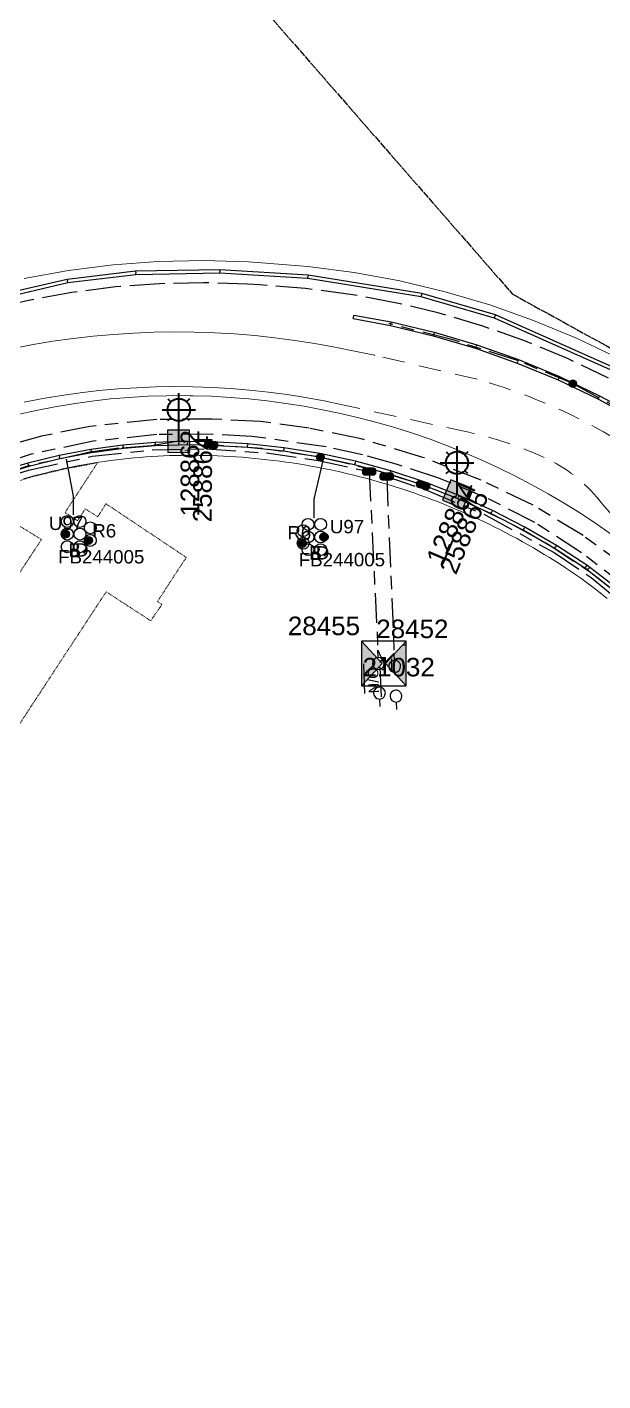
# Model space of a CAD drawing. Header units: metres. Extents: x 314728 to 315901, y 6265229 to 6266735.
# Drawn here: x 315337.7 to 315415.1, y 6266039.6 to 6266221.9 of the extents above; entities that cross this region are included whole.
import ezdxf
from ezdxf.enums import TextEntityAlignment as Align

# ---------------------------------------------------------------- set-up
doc = ezdxf.new("R2010")
doc.units = ezdxf.units.M
for name, pattern in [('Cable Exist OH', [1, 1, 0]), ('Cable Exist UG', [8.2, 4, -1.2, 1.8, -1.2]), ('Dash', [5, 3, -2]), ('HIDDEN', [0.375, 0.25, -0.125]), ('HIDDEN2', [0.1875, 0.125, -0.0625])]:
    doc.linetypes.add(name, pattern=pattern)
doc.layers.get('0').update_dxf_attribs({"color": 6})
for name, color, linetype, lineweight in [('Cadastre Developer_SP_EXT', 250, 'Continuous', 5), ('Cadastre Land Parcels_SP_EXT', 250, 'Continuous', 5), ('Cadastre Other Property_SP_EXT', 250, 'HIDDEN', 5), ('Cadastre Roads_SP_EXT', 250, 'Continuous', 5)]:
    doc.layers.add(name, color=color, linetype=linetype, lineweight=lineweight)
for name, color, linetype in [('Duct_SP_EXT', 7, 'Continuous'), ('Equip_HV_EXT', 7, 'Continuous'), ('Equip_SL_EXT', 7, 'Continuous'), ('Equip_SP_SL_EXT', 7, 'Continuous'), ('Mains_HV_EXT', 7, 'Continuous'), ('Mains_SL_EXT', 7, 'Continuous'), ('Sub_SP_EXT', 7, 'Continuous'), ('SupportsUG_SP_LV_SL_EXT', 7, 'Continuous')]:
    doc.layers.add(name, color=color, linetype=linetype)
doc.styles.add('COLUMN_LABEL', font='arial.ttf')
doc.styles.add('iecARIAL', font='arial.ttf', dxfattribs={"height": 2})
doc.styles.add('POLE_LABEL', font='arial.ttf')
doc.styles.get("Standard").update_dxf_attribs({"font": 'arial.ttf'})
doc.styles.add('SWITCH_LABEL', font='arial.ttf', dxfattribs={"height": 2.5})

# ---------------------------------------------------------------- blocks, each defined once
blk = doc.blocks.new('*U146')
h = blk.add_hatch(color=256)
h.dxf.hatch_style = 1
h.paths.add_polyline_path([(3, 3), (0.24, 0), (3, -3)])
h.paths.add_polyline_path([(-3, -3), (-0.24, 0), (-3, 3)])
h.paths.add_polyline_path([(4.9, -3.68), (6.91, -3.68), (6.91, -3.37), (4.9, -3.37)], flags=9)
h.paths.add_polyline_path([(4.9, -3.48), (6.43, -3.48), (6.43, -3.17), (4.9, -3.17)], flags=9)
h.paths.add_polyline_path([(4.9, -3.28), (6.15, -3.28), (6.15, -2.97), (4.9, -2.97)], flags=9)
h.paths.add_polyline_path([(4.9, -3.08), (5.98, -3.08), (5.98, -2.77), (4.9, -2.77)], flags=9)
h.paths.add_polyline_path([(4.88, -2.95), (7.68, -2.95), (7.68, -2.56), (4.88, -2.56)], flags=9)
h.paths.add_polyline_path([(4.9, -2.68), (6.13, -2.68), (6.13, -2.38), (4.9, -2.38)], flags=9)
h.paths.add_polyline_path([(4.9, -2.48), (5.9, -2.48), (5.9, -2.17), (4.9, -2.17)], flags=9)
h.paths.add_polyline_path([(4.88, -2.35), (8.26, -2.35), (8.26, -1.96), (4.88, -1.96)], flags=9)
h.paths.add_polyline_path([(4.89, -2.15), (7.26, -2.15), (7.26, -1.76), (4.89, -1.76)], flags=9)
h.paths.add_polyline_path([(4.88, -1.95), (7.08, -1.95), (7.08, -1.56), (4.88, -1.56)], flags=9)
h.paths.add_polyline_path([(4.88, -1.75), (6.61, -1.75), (6.61, -1.36), (4.88, -1.36)], flags=9)
h.paths.add_polyline_path([(4.9, -1.48), (6.91, -1.48), (6.91, -1.17), (4.9, -1.17)], flags=9)
h.paths.add_polyline_path([(4.88, -1.35), (8.13, -1.35), (8.13, -0.96), (4.88, -0.96)], flags=9)
h.paths.add_polyline_path([(4.88, -1.15), (6.72, -1.15), (6.72, -0.76), (4.88, -0.76)], flags=9)
h.paths.add_polyline_path([(4.88, -0.95), (8.63, -0.95), (8.63, -0.56), (4.88, -0.56)], flags=9)
h.paths.add_polyline_path([(4.88, -0.75), (7.08, -0.75), (7.08, -0.36), (4.88, -0.36)], flags=9)
h.paths.add_polyline_path([(3.82, -0.11), (26.79, -0.11), (26.79, 4.74), (3.82, 4.74)], flags=9)
h = blk.add_hatch()
h.set_pattern_fill('ANGLE', color=256)
h.set_pattern_definition([(0, (0, 0), (0, 6.985), [5.08, -1.905]), (90, (0, 0), (-6.985, 4e-16), [5.08, -1.905])])
h.paths.add_polyline_path([(3, -3), (3, 3), (0.24, 0)])
h.paths.add_polyline_path([(4.9, -3.68), (6.91, -3.68), (6.91, -3.37), (4.9, -3.37)], flags=9)
h.paths.add_polyline_path([(4.9, -3.48), (6.43, -3.48), (6.43, -3.17), (4.9, -3.17)], flags=9)
h.paths.add_polyline_path([(4.9, -3.28), (6.15, -3.28), (6.15, -2.97), (4.9, -2.97)], flags=9)
h.paths.add_polyline_path([(4.9, -3.08), (5.98, -3.08), (5.98, -2.77), (4.9, -2.77)], flags=9)
h.paths.add_polyline_path([(4.88, -2.95), (7.68, -2.95), (7.68, -2.56), (4.88, -2.56)], flags=9)
h.paths.add_polyline_path([(4.9, -2.68), (6.13, -2.68), (6.13, -2.38), (4.9, -2.38)], flags=9)
h.paths.add_polyline_path([(4.9, -2.48), (5.9, -2.48), (5.9, -2.17), (4.9, -2.17)], flags=9)
h.paths.add_polyline_path([(4.88, -2.35), (8.26, -2.35), (8.26, -1.96), (4.88, -1.96)], flags=9)
h.paths.add_polyline_path([(4.89, -2.15), (7.26, -2.15), (7.26, -1.76), (4.89, -1.76)], flags=9)
h.paths.add_polyline_path([(4.88, -1.95), (7.08, -1.95), (7.08, -1.56), (4.88, -1.56)], flags=9)
h.paths.add_polyline_path([(4.88, -1.75), (6.61, -1.75), (6.61, -1.36), (4.88, -1.36)], flags=9)
h.paths.add_polyline_path([(4.9, -1.48), (6.91, -1.48), (6.91, -1.17), (4.9, -1.17)], flags=9)
h.paths.add_polyline_path([(4.88, -1.35), (8.13, -1.35), (8.13, -0.96), (4.88, -0.96)], flags=9)
h.paths.add_polyline_path([(4.88, -1.15), (6.72, -1.15), (6.72, -0.76), (4.88, -0.76)], flags=9)
h.paths.add_polyline_path([(4.88, -0.95), (8.63, -0.95), (8.63, -0.56), (4.88, -0.56)], flags=9)
h.paths.add_polyline_path([(4.88, -0.75), (7.08, -0.75), (7.08, -0.36), (4.88, -0.36)], flags=9)
h.paths.add_polyline_path([(3.82, -0.11), (26.79, -0.11), (26.79, 4.74), (3.82, 4.74)], flags=9)
h = blk.add_hatch(color=256)
h.dxf.hatch_style = 1
h.paths.add_polyline_path([(0.24, 0), (3, -3), (3, 3)])
h.paths.add_polyline_path([(3.82, -0.11), (26.79, -0.11), (26.79, 4.74), (3.82, 4.74)], flags=9)
at = {"color": 7}
for p, q in [((-0.27, 0.81), (0.27, 0.81)), ((0, 0.81), (0, -0.81)), ((-0.27, -0.81), (0.27, -0.81))]:
    blk.add_line(p, q, dxfattribs=at)
blk.add_line((1.92, -2.26), (1.92, -2.26, 0))
for points in [[(-3, -3), (-0.24, 0), (-3, 3)], [(-3, -3), (3, -3), (3, 3), (-3, 3)], [(3, 3), (0.24, 0), (3, -3)]]:
    blk.add_lwpolyline(points, close=True)
for tag, height, flags, p in [('ASSET_NUM', 2.5, 8, (4.63, 2.64)), ('STREET_CODE', 0.2, 9, (4.95, -0.53)), ('CONSTRUCTED_VOLTAGE', 0.2, 9, (4.95, -0.73)), ('OPERATING_VOLTAGE', 0.2, 9, (4.95, -1.13)), ('ORIENTATION', 0.2, 9, (4.95, -1.33)), ('OWNED_BY', 0.2, 9, (4.95, -1.53)), ('OPERATED_BY', 0.2, 9, (4.95, -1.73)), ('NO_PHASES', 0.2, 9, (4.95, -0.93)), ('SECONDARY_VOLTAGE', 0.2, 9, (4.95, -2.13)), ('STATE', 0.2, 9, (4.95, -2.33)), ('SUBSTATION_TYPE', 0.2, 9, (4.95, -2.73)), ('STREETNAME', 0.2, 9, (4.95, -3.53)), ('SUBURB', 0.2, 9, (4.95, -3.73)), ('MAINTAINED_BY', 0.2, 9, (4.95, -1.93)), ('PARENT', 0.2, 9, (4.95, -2.53)), ('USAGE', 0.2, 9, (4.95, -2.93)), ('LEGEND', 0.2, 9, (4.95, -3.13)), ('LOCATION', 0.2, 9, (4.95, -3.33)), ('Z', 0.2, 1, (4.95, -4.13)), ('NOTES', 0.2, 9, (4.95, -3.93))]:
    blk.add_attdef(tag, text='', height=height, dxfattribs=dict(flags=flags)).set_placement(p, align=Align.MIDDLE_LEFT)
blk = doc.blocks.new('COLUMN_EXT')
blk.add_hatch(color=256).paths.add_polyline_path([(-1.49, 1.48), (-1.49, -1.49), (1.48, -1.49), (1.48, 1.48)])
blk.add_lwpolyline([(-1.49, -1.49), (1.48, -1.49), (1.48, 1.48), (-1.49, 1.48)], close=True)
for tag, height, style, flags, p in [('ASSET_NUM', 2.5, 'COLUMN_LABEL', 8, (2, 2)), ('STRUCTURE_PLANT_NUMBER', 0.2, 'POLE_LABEL', 9, (1.81, 0.03)), ('STREET_CODE', 0.2, 'COLUMN_LABEL', 9, (1.81, -0.2))]:
    blk.add_attdef(tag, text='', height=height, dxfattribs=dict(style=style, flags=flags)).set_placement(p, align=Align.MIDDLE_LEFT)
at = {"flags": 9}
for tag, p in [('COLUMN_TYPE', (1.81, -0.4)), ('OWNED_BY', (1.81, -0.6)), ('STATE', (1.81, -0.8)), ('USAGE', (1.81, -1)), ('STREETNAME', (1.81, -1.6)), ('SUBURB', (1.81, -1.8)), ('LEGEND', (1.81, -1.2)), ('LOCATION', (1.81, -1.4)), ('NOTES', (1.81, -2))]:
    blk.add_attdef(tag, text='', height=0.2, dxfattribs=at).set_placement(p, align=Align.MIDDLE_LEFT)
at = {"flags": 1}
blk.add_attdef('Z', (1.81, -2.35), '', height=0.2, dxfattribs=at)
blk = doc.blocks.new('DUCT_EXT')
blk.add_circle((0, 0.8), 0.8)
at = {"flags": 1}
blk.add_attdef('Z', (0, 0), '', height=0.2, dxfattribs=at)
at = {"flags": 9}
for tag, p in [('DUCT_CODE', (0, 0)), ('XSECT_TYPE', (0, -0.2)), ('STATE', (0, -0.6)), ('FB_REFERENCE', (0, -0.4)), ('NOTES', (0, -0.8))]:
    blk.add_attdef(tag, text='', height=0.2, dxfattribs=at).set_placement(p, align=Align.MIDDLE_LEFT)
blk = doc.blocks.new('SL_LANTERN_EXT')
at = {"lineweight": 40}
for p, q in [((-1.46, 5.68), (-1.06, 5.28)), ((0, 1.97), (0, 6.47)), ((1.46, 5.68), (1.06, 5.28)), ((-2.25, 4.22), (2.25, 4.22)), ((-1.46, 2.76), (-1.06, 3.16)), ((0, 0), (0, 2.72)), ((1.46, 2.76), (1.06, 3.16))]:
    blk.add_line(p, q, dxfattribs=at)
blk.add_circle((0, 4.22), 1.5, dxfattribs=at)
at = {"style": 'iecARIAL', "flags": 8}
blk.add_attdef('ASSET_NUM', (1.5, 1.5), '', height=2.5, dxfattribs=at)
for tag, p, height, flags in [('OPERATING_VOLTAGE', (0.98, -1.65), 0.2, 9), ('ORIENTATION', (0.98, -1.85), 0.2, 9), ('CONSTRUCTED_VOLTAGE', (0.98, -0.65), 0.2, 9), ('CONTROL_TYPE', (0.98, -0.85), 0.2, 9), ('LANTERN_PURPOSE', (0.98, -1.05), 0.2, 9), ('LANTERN_TYPE', (0.98, -1.25), 0.2, 9), ('NO_PHASES', (0.98, -1.45), 0.2, 9), ('LNUMBER', (2.18, -3.25), 2.5, 8), ('OWNED_BY', (0.98, -2.05), 0.2, 9), ('STATE', (0.98, -2.25), 0.2, 9), ('USAGE', (0.98, -2.45), 0.2, 9), ('CEXIST', (0.98, -2.65), 0.2, 9), ('CNEW', (0.98, -2.85), 0.2, 9), ('CNUMBER', (0.98, -3.05), 0.2, 9), ('CREMOVE', (0.98, -3.25), 0.2, 9), ('CREPLACE', (0.98, -3.45), 0.2, 9), ('LKINGHEIGHT', (0.98, -3.65), 0.2, 9), ('LBRACKET', (0.98, -3.85), 0.2, 9), ('LBRACKETVOCAB', (0.98, -4.05), 0.2, 9), ('LCATEGORY', (0.98, -4.25), 0.2, 9), ('LCHARGE1', (0.98, -4.45), 0.2, 9), ('LCHARGE1PERCENT', (0.98, -4.65), 0.2, 9), ('LCHARGE2', (0.98, -4.85), 0.2, 9), ('LCHARGE2PERCENT', (0.98, -5.05), 0.2, 9), ('LCHARGE3', (0.98, -5.25), 0.2, 9), ('LCHARGE3PERCENT', (0.98, -5.45), 0.2, 9), ('LEXIST', (0.98, -5.65), 0.2, 9), ('LLAMP', (0.98, -5.85), 0.2, 9), ('LLAMPVOCAB', (0.98, -6.05), 0.2, 9), ('LMAST', (0.98, -6.25), 0.2, 9), ('LMASTVOCAB', (0.98, -6.45), 0.2, 9), ('LNEW', (0.98, -6.65), 0.2, 9), ('LANTNUMBER', (0.98, -6.85), 0.2, 9), ('LOUTREACH', (0.98, -7.25), 0.2, 9), ('LOUTREACHVOCAB', (0.98, -7.45), 0.2, 9), ('STREETNAME', (0.98, -9.25), 0.2, 9), ('LRATECODE', (0.98, -7.65), 0.2, 9), ('LREMOVE', (0.98, -7.85), 0.2, 9), ('LREPLACE', (0.98, -8.05), 0.2, 9), ('LTYPE', (0.98, -8.25), 0.2, 9), ('LTYPEVOCAB', (0.98, -8.45), 0.2, 9), ('LEGEND', (0.98, -8.65), 0.2, 9), ('LOCATION', (0.98, -8.85), 0.2, 9), ('NOTES', (0.98, -9.05), 0.2, 9), ('SUBURB', (0.98, -9.45), 0.2, 1)]:
    blk.add_attdef(tag, p, '', height=height, dxfattribs=dict(flags=flags))
blk = doc.blocks.new('HV_STJ_EXT')
h = blk.add_hatch(color=256)
edge = h.paths.add_edge_path()
edge.add_ellipse((-0.59, 0.13), major_axis=(0.226, 0.226), ratio=1, start_angle=45, end_angle=135)
edge.add_line((-0.91, 0.13), (-0.91, -0.13))
edge.add_ellipse((-0.59, -0.13), major_axis=(0.226, 0.226), ratio=1, start_angle=135, end_angle=225)
edge.add_line((-0.59, -0.45), (0.59, -0.45))
edge.add_ellipse((0.59, -0.13), major_axis=(-0.226, 0.226), ratio=1, start_angle=135, end_angle=225)
edge.add_line((0.91, -0.13), (0.91, 0.13))
edge.add_ellipse((0.59, 0.13), major_axis=(-0.226, 0.226), ratio=1, start_angle=225, end_angle=315)
edge.add_line((0.59, 0.45), (-0.59, 0.45))
blk.add_lwpolyline([(-0.91, 0.13), (-0.91, -0.13, 0.414214), (-0.59, -0.45), (0.59, -0.45, 0.414214), (0.91, -0.13), (0.91, 0.13, 0.414214), (0.59, 0.45), (-0.59, 0.45, 0.414214)], format="xyb", close=True)
for tag, flags, p in [('ORIENTATION', 9, (1.5, 0)), ('Z', 1, (1.5, -0.8)), ('USAGE', 9, (1.5, -0.2)), ('LEGEND', 9, (1.5, -0.4)), ('NOTES', 9, (1.5, -0.6))]:
    blk.add_attdef(tag, text='', height=0.2, dxfattribs=dict(flags=flags)).set_placement(p, align=Align.MIDDLE_LEFT)
blk = doc.blocks.new('SL_STJ_EXT')
h = blk.add_hatch(color=256)
edge = h.paths.add_edge_path()
edge.add_ellipse((-0.59, 0.13), major_axis=(0.226, 0.226), ratio=1, start_angle=45, end_angle=135)
edge.add_line((-0.91, 0.13), (-0.91, -0.13))
edge.add_ellipse((-0.59, -0.13), major_axis=(0.226, 0.226), ratio=1, start_angle=135, end_angle=225)
edge.add_line((-0.59, -0.45), (0.59, -0.45))
edge.add_ellipse((0.59, -0.13), major_axis=(-0.226, 0.226), ratio=1, start_angle=135, end_angle=225)
edge.add_line((0.91, -0.13), (0.91, 0.13))
edge.add_ellipse((0.59, 0.13), major_axis=(-0.226, 0.226), ratio=1, start_angle=225, end_angle=315)
edge.add_line((0.59, 0.45), (-0.59, 0.45))
blk.add_lwpolyline([(-0.91, 0.13), (-0.91, -0.13, 0.414214), (-0.59, -0.45), (0.59, -0.45, 0.414214), (0.91, -0.13), (0.91, 0.13, 0.414214), (0.59, 0.45), (-0.59, 0.45, 0.414214)], format="xyb", close=True)
at = {"flags": 1}
blk.add_attdef('Z', (0, 0), '', height=0.2, dxfattribs=at)
at = {"flags": 9}
for tag, p in [('ORIENTATION', (0, 0)), ('USAGE', (0, -0.2)), ('LEGEND', (0, -0.4)), ('NOTES', (0, -0.6))]:
    blk.add_attdef(tag, text='', height=0.2, dxfattribs=at).set_placement(p, align=Align.MIDDLE_LEFT)
blk = doc.blocks.new('SWG_HOLEC_SU_EXT')
blk.add_line((1.8, -2), (5.8, -2))
for points in [[(1, 0), (0, 0)], [(6.6, 0), (7.6, 0)]]:
    blk.add_lwpolyline(points)
for points in [[(1.8, -0.8, 1), (1.8, 0.8, 1)], [(5.8, -0.8, 1), (5.8, 0.8, 1)]]:
    blk.add_lwpolyline(points, format="xyb", close=True)
at = {"style": 'SWITCH_LABEL', "flags": 8}
blk.add_attdef('ASSET_NUM', text='', height=2.5, rotation=179.9544, dxfattribs=at).set_placement((-2.4, 0), align=Align.MIDDLE_LEFT)
at = {"flags": 1}
blk.add_attdef('Z', (0, 0), '', height=0.2, dxfattribs=at)
at = {"flags": 9}
for tag, p in [('ACTUAL_STATUS', (0, -0.4)), ('CONSTRUCTED_VOLTAGE', (0, -0.6)), ('OPERATING_VOLTAGE', (0, -1)), ('ORIENTATION', (0, -1.2)), ('OWNED_BY', (0, -1.4)), ('STATE', (0, -1.8)), ('NO_PHASES', (0, -0.8)), ('PARENT', (0, -1.6)), ('SWITCH_TYPE', (0, -2)), ('STREETNAME', (0, -2.6)), ('SUBURB', (0, -2.8)), ('USAGE', (0, -2.2)), ('LOCATION', (0, -2.4)), ('NOTES', (0, -3))]:
    blk.add_attdef(tag, text='', height=0.2, dxfattribs=at).set_placement(p, align=Align.MIDDLE_LEFT)
at = {"style": 'SWITCH_LABEL', "flags": 9}
blk.add_attdef('STREET_CODE', text='', height=0.2, dxfattribs=at).set_placement((0, -0.2), align=Align.MIDDLE_LEFT)
blk = doc.blocks.new('SWG_HOLEC_SU_NO_EXT')
blk.add_line((1.8, -2), (5.8, -2))
for points in [[(1, 0), (0, 0)], [(6.6, 0), (7.6, 0)]]:
    blk.add_lwpolyline(points)
for points in [[(1.8, -0.8, 1), (1.8, 0.8, 1)], [(5.8, -0.8, 1), (5.8, 0.8, 1)]]:
    blk.add_lwpolyline(points, format="xyb", close=True)
at = {"insert": (5.31, -3.64), "char_height": 1.4, "width": 3.8863, "attachment_point": 1, "rotation": 180}
blk.add_mtext('{\\fArial|b0|i0|c0|p34;N/O}', dxfattribs=at)
at = {"style": 'SWITCH_LABEL', "flags": 8}
blk.add_attdef('ASSET_NUM', text='', height=2.5, rotation=179.9544, dxfattribs=at).set_placement((-2.4, 0), align=Align.MIDDLE_LEFT)
at = {"flags": 1}
blk.add_attdef('Z', (0, 0), '', height=0.2, dxfattribs=at)
at = {"flags": 9}
for tag, p in [('ACTUAL_STATUS', (0, -0.4)), ('CONSTRUCTED_VOLTAGE', (0, -0.6)), ('OPERATING_VOLTAGE', (0, -1)), ('ORIENTATION', (0, -1.2)), ('OWNED_BY', (0, -1.4)), ('STATE', (0, -1.8)), ('NO_PHASES', (0, -0.8)), ('PARENT', (0, -1.6)), ('SWITCH_TYPE', (0, -2)), ('STREETNAME', (0, -2.6)), ('SUBURB', (0, -2.8)), ('USAGE', (0, -2.2)), ('LOCATION', (0, -2.4)), ('NOTES', (0, -3))]:
    blk.add_attdef(tag, text='', height=0.2, dxfattribs=at).set_placement(p, align=Align.MIDDLE_LEFT)
at = {"style": 'SWITCH_LABEL', "flags": 9}
blk.add_attdef('STREET_CODE', text='', height=0.2, dxfattribs=at).set_placement((0, -0.2), align=Align.MIDDLE_LEFT)
blk = doc.blocks.new('CABLE_LARGE_EXT')
h = blk.add_hatch(color=256)
edge = h.paths.add_edge_path()
edge.add_arc((0, 0.55), 0.55, 0, 360)
blk.add_circle((0, 0.55), 0.55)
at = {"flags": 1}
blk.add_attdef('Z', (0, 0), '', height=0.2, dxfattribs=at)
at = {"flags": 9}
for tag, p in [('COND_CODE', (0, 0)), ('STATE', (0, -0.4)), ('XSECT_SIZE', (0, -0.6)), ('FB_REFERENCE', (0, -0.2)), ('NOTES', (0, -0.8))]:
    blk.add_attdef(tag, text='', height=0.2, dxfattribs=at).set_placement(p, align=Align.MIDDLE_LEFT)
blk = doc.blocks.new('CONNECTOR_NODE_EXT')
h = blk.add_hatch(color=256)
edge = h.paths.add_edge_path()
edge.add_arc((0, 0), 0.5, 0, 360)
blk.add_circle((0, 0), 0.5)
at = {"flags": 1}
blk.add_attdef('Z', (0, 0), '', height=0.2, dxfattribs=at)
at = {"flags": 9}
for tag, p in [('CONNECTOR_TYPE', (0, 0)), ('CONSTRUCTED_VOLTAGE', (0, -0.2)), ('OPERATING_VOLTAGE', (0, -0.6)), ('ORIENTATION', (0, -0.8)), ('SUBTYPE', (0, -1)), ('NO_PHASES', (0, -0.4)), ('USAGE', (0, -1.2)), ('NOTES', (0, -1.4))]:
    blk.add_attdef(tag, text='', height=0.2, dxfattribs=at).set_placement(p, align=Align.MIDDLE_LEFT)

msp = doc.modelspace()

# ---------------------------------------------------------------- linework, layer by layer
at = {"layer": 'Cadastre Developer_SP_EXT', "linetype": 'Dash'}
for points in [[(315335.79, 6266178.6), (315338.46, 6266179.11), (315341.14, 6266179.56), (315343.84, 6266179.94), (315346.54, 6266180.25), (315349.26, 6266180.49), (315351.98, 6266180.67), (315354.69, 6266180.78), (315357.41, 6266180.82), (315360.14, 6266180.79), (315362.86, 6266180.7), (315365.57, 6266180.55), (315368.28, 6266180.33), (315370.98, 6266180.04), (315373.68, 6266179.68), (315376.36, 6266179.26), (315379.04, 6266178.77), (315381.71, 6266178.23), (315384.38, 6266177.68), (315384.43, 6266177.67)], [(315398.17, 6266174.46), (315384.38, 6266177.68)], [(315337.29, 6266171.38), (315339.79, 6266171.86), (315342.29, 6266172.28), (315344.8, 6266172.63), (315347.32, 6266172.93), (315349.85, 6266173.15), (315352.39, 6266173.32), (315354.92, 6266173.42), (315357.46, 6266173.46), (315360, 6266173.44), (315362.53, 6266173.35), (315365.06, 6266173.21), (315367.59, 6266173), (315370.11, 6266172.73), (315372.62, 6266172.4), (315375.12, 6266172), (315377.62, 6266171.54), (315380.1, 6266171.02)], [(315317.36, 6266162.75), (315317.5, 6266162.82), (315319.79, 6266163.89), (315322.1, 6266164.91), (315324.43, 6266165.87), (315326.78, 6266166.77), (315329.16, 6266167.6), (315331.57, 6266168.36), (315333.99, 6266169.06), (315336.43, 6266169.69), (315338.89, 6266170.25), (315341.37, 6266170.74), (315343.85, 6266171.16), (315346.35, 6266171.52), (315348.86, 6266171.81), (315351.37, 6266172.02), (315353.89, 6266172.17), (315356.42, 6266172.24), (315358.95, 6266172.25), (315359.61, 6266172.24)], [(315359.61, 6266172.24), (315359.99, 6266172.23), (315362.48, 6266172.16), (315364.97, 6266172.01), (315367.47, 6266171.81), (315369.96, 6266171.54), (315372.44, 6266171.21), (315374.92, 6266170.82), (315377.39, 6266170.36), (315379.83, 6266169.85), (315382.27, 6266169.27), (315384.69, 6266168.64), (315387.1, 6266167.94), (315389.49, 6266167.18), (315391.86, 6266166.37), (315394.2, 6266165.49), (315396.52, 6266164.56), (315398.81, 6266163.57), (315401.08, 6266162.52), (315403.33, 6266161.42), (315405.55, 6266160.26), (315407.73, 6266159.04), (315409.89, 6266157.78), (315412.01, 6266156.46), (315414.1, 6266155.08), (315416.14, 6266153.65)], [(315397.06, 6266167.31), (315380.1, 6266171.02)], [(315358.89, 6266164.89), (315359.49, 6266164.88)]]:
    msp.add_lwpolyline(points, dxfattribs=at)
for points in [[(315416.25, 6266166.75, 0.064304), (315398.17, 6266174.46)], [(315407.22, 6266163.91, 0.053706), (315397.06, 6266167.31)], [(315414.65, 6266158.13, 0.119365), (315407.22, 6266163.91)], [(315414.42, 6266158.44, 0.054117), (315421.96, 6266150.72)]]:
    msp.add_lwpolyline(points, format="xyb", dxfattribs=at)
at = {"layer": 'Cadastre Land Parcels_SP_EXT', "linetype": 'Continuous'}
for points in [[(315337.25, 6266188.01), (315343.22, 6266189.09), (315349.25, 6266189.86), (315355.31, 6266190.31), (315361.38, 6266190.44), (315367.45, 6266190.25), (315369.19, 6266190.14), (315375.43, 6266189.65), (315381.64, 6266188.84), (315387.79, 6266187.7), (315393.88, 6266186.24), (315399.88, 6266184.46), (315405.78, 6266182.37), (315411.57, 6266179.98), (315417.22, 6266177.29)], [(315415.69, 6266144.94), (315414.99, 6266145.5), (315414.29, 6266146.05), (315413.58, 6266146.6), (315412.87, 6266147.13), (315412.15, 6266147.67), (315411.46, 6266148.15), (315410.76, 6266148.62), (315410.06, 6266149.09), (315409.35, 6266149.55), (315408.64, 6266150), (315407.93, 6266150.45), (315407.21, 6266150.89), (315406.49, 6266151.33), (315405.76, 6266151.76), (315405.03, 6266152.18), (315404.29, 6266152.59), (315403.55, 6266153), (315402.81, 6266153.4), (315402.06, 6266153.8), (315401.32, 6266154.18), (315400.56, 6266154.56), (315399.81, 6266154.94), (315399.05, 6266155.3), (315398.28, 6266155.66), (315397.52, 6266156.02), (315396.75, 6266156.36), (315395.97, 6266156.7), (315395.2, 6266157.03), (315394.42, 6266157.35), (315393.63, 6266157.67), (315392.85, 6266157.98), (315392.06, 6266158.28), (315391.27, 6266158.58), (315390.48, 6266158.87), (315389.68, 6266159.15), (315388.88, 6266159.42), (315388.08, 6266159.69), (315387.28, 6266159.94), (315386.47, 6266160.19), (315385.67, 6266160.44), (315384.86, 6266160.67), (315384.04, 6266160.9), (315383.23, 6266161.12), (315382.41, 6266161.34), (315381.59, 6266161.54), (315380.77, 6266161.74), (315379.95, 6266161.93), (315379.13, 6266162.12), (315378.3, 6266162.29), (315377.48, 6266162.46), (315376.65, 6266162.62), (315375.82, 6266162.77), (315374.99, 6266162.92), (315374.15, 6266163.06), (315373.32, 6266163.19), (315372.49, 6266163.31), (315371.65, 6266163.42), (315370.81, 6266163.53), (315369.97, 6266163.63), (315369.14, 6266163.72), (315368.3, 6266163.81), (315367.46, 6266163.88), (315366.61, 6266163.95), (315365.77, 6266164.01), (315364.93, 6266164.06), (315364.09, 6266164.11), (315363.25, 6266164.15), (315362.4, 6266164.17), (315361.61, 6266164.2), (315360.81, 6266164.21), (315360.01, 6266164.22), (315359.21, 6266164.22), (315358.41, 6266164.21), (315357.62, 6266164.2), (315356.82, 6266164.17), (315356.02, 6266164.14), (315355.23, 6266164.1), (315354.43, 6266164.06), (315353.64, 6266164), (315352.84, 6266163.94), (315352.05, 6266163.87), (315351.25, 6266163.79), (315350.46, 6266163.7), (315349.67, 6266163.61), (315348.88, 6266163.51), (315348.09, 6266163.4), (315347.3, 6266163.28), (315346.51, 6266163.16), (315345.72, 6266163.02), (315344.94, 6266162.88), (315344.15, 6266162.74), (315343.37, 6266162.58), (315342.59, 6266162.42), (315341.81, 6266162.24), (315341.04, 6266162.07), (315340.26, 6266161.88), (315339.49, 6266161.68), (315338.72, 6266161.48), (315337.95, 6266161.27), (315337.18, 6266161.06)]]:
    msp.add_lwpolyline(points, dxfattribs=at)
at = {"layer": 'Cadastre Other Property_SP_EXT', "linetype": 'HIDDEN2'}
msp.add_lwpolyline([(315301.29, 6266074.05), (315348.3, 6266145.85), (315354.29, 6266141.94), (315355.79, 6266144.14), (315355.19, 6266144.54), (315359.07, 6266150.48), (315348.28, 6266157.69), (315347.16, 6266155.95), (315345.48, 6266157.01), (315344.43, 6266155.42), (315342.77, 6266156.51), (315347.1, 6266163.17), (315346.56, 6266163.1), (315342.39, 6266162.31), (315338.27, 6266161.3), (315334.21, 6266160.07), (315330.81, 6266158.85), (315330.21, 6266158.64), (315339.59, 6266152.89), (315323.26, 6266128), (315326.24, 6266126.06), (315294.97, 6266078.41), (315301.29, 6266074.05)], close=True, dxfattribs=at)
at = {"layer": 'Cadastre Roads_SP_EXT', "linetype": 'Continuous'}
for points in [[(315417.22, 6266177.29), (315411.57, 6266179.98), (315405.78, 6266182.37), (315399.88, 6266184.46), (315393.88, 6266186.24), (315387.79, 6266187.7), (315381.64, 6266188.84), (315375.43, 6266189.65), (315369.19, 6266190.14), (315367.45, 6266190.25), (315361.38, 6266190.44), (315355.31, 6266190.31), (315349.25, 6266189.86), (315343.22, 6266189.09), (315337.25, 6266188.01)], [(315337.18, 6266161.06), (315337.95, 6266161.27), (315338.72, 6266161.48), (315339.49, 6266161.68), (315340.26, 6266161.88), (315341.04, 6266162.07), (315341.81, 6266162.24), (315342.59, 6266162.42), (315343.37, 6266162.58), (315344.15, 6266162.74), (315344.94, 6266162.88), (315345.72, 6266163.02), (315346.51, 6266163.16), (315347.3, 6266163.28), (315348.09, 6266163.4), (315348.88, 6266163.51), (315349.67, 6266163.61), (315350.46, 6266163.7), (315351.25, 6266163.79), (315352.05, 6266163.87), (315352.84, 6266163.94), (315353.64, 6266164), (315354.43, 6266164.06), (315355.23, 6266164.1), (315356.02, 6266164.14), (315356.82, 6266164.17), (315357.62, 6266164.2), (315358.41, 6266164.21), (315359.21, 6266164.22), (315360.01, 6266164.22), (315360.81, 6266164.21), (315361.61, 6266164.2), (315362.4, 6266164.17), (315363.25, 6266164.15), (315364.09, 6266164.11), (315364.93, 6266164.06), (315365.77, 6266164.01), (315366.61, 6266163.95), (315367.46, 6266163.88), (315368.3, 6266163.81), (315369.14, 6266163.72), (315369.97, 6266163.63), (315370.81, 6266163.53), (315371.65, 6266163.42), (315372.49, 6266163.31), (315373.32, 6266163.19), (315374.15, 6266163.06), (315374.99, 6266162.92), (315375.82, 6266162.77), (315376.65, 6266162.62), (315377.48, 6266162.46), (315378.3, 6266162.29), (315379.13, 6266162.12), (315379.95, 6266161.93), (315380.77, 6266161.74), (315381.59, 6266161.54), (315382.41, 6266161.34), (315383.23, 6266161.12), (315384.04, 6266160.9), (315384.86, 6266160.67), (315385.67, 6266160.44), (315386.47, 6266160.19), (315387.28, 6266159.94), (315388.08, 6266159.69), (315388.88, 6266159.42), (315389.68, 6266159.15), (315390.48, 6266158.87), (315391.27, 6266158.58), (315392.06, 6266158.28), (315392.85, 6266157.98), (315393.63, 6266157.67), (315394.42, 6266157.35), (315395.2, 6266157.03), (315395.97, 6266156.7), (315396.75, 6266156.36), (315397.52, 6266156.02), (315398.28, 6266155.66), (315399.05, 6266155.3), (315399.81, 6266154.94), (315400.56, 6266154.56), (315401.32, 6266154.18), (315402.06, 6266153.8), (315402.81, 6266153.4), (315403.55, 6266153), (315404.29, 6266152.59), (315405.03, 6266152.18), (315405.76, 6266151.76), (315406.49, 6266151.33), (315407.21, 6266150.89), (315407.93, 6266150.45), (315408.64, 6266150), (315409.35, 6266149.55), (315410.06, 6266149.09), (315410.76, 6266148.62), (315411.46, 6266148.15), (315412.15, 6266147.67), (315412.87, 6266147.13), (315413.58, 6266146.6), (315414.29, 6266146.05), (315414.99, 6266145.5), (315415.69, 6266144.94)]]:
    msp.add_lwpolyline(points, dxfattribs=at)
at = {"layer": 'Duct_SP_EXT'}
for p, q in [((315352.25, 6266188.99), (315343.06, 6266187.89)), ((315363.58, 6266189.2), (315352.25, 6266188.99)), ((315352.25, 6266188.99), (315352.27, 6266188.75)), ((315363.57, 6266188.72), (315363.58, 6266188.96)), ((315375.47, 6266188.48), (315363.58, 6266189.2)), ((315363.58, 6266189.2), (315363.58, 6266188.96)), ((315343.06, 6266187.89), (315328.07, 6266184.41)), ((315343.14, 6266187.41), (315328.2, 6266183.94)), ((315343.06, 6266187.89), (315343.1, 6266187.65)), ((315343.14, 6266187.41), (315343.1, 6266187.65)), ((315352.29, 6266188.51), (315343.14, 6266187.41)), ((315352.29, 6266188.51), (315352.27, 6266188.75)), ((315363.57, 6266188.72), (315352.29, 6266188.51)), ((315375.41, 6266188), (315363.57, 6266188.72)), ((315375.41, 6266188), (315375.44, 6266188.24)), ((315390.64, 6266185.54), (315375.41, 6266188)), ((315375.47, 6266188.48), (315375.44, 6266188.24)), ((315390.75, 6266186), (315375.47, 6266188.48)), ((315390.64, 6266185.54), (315390.69, 6266185.77)), ((315400.5, 6266182.68), (315390.64, 6266185.54)), ((315390.75, 6266186), (315390.69, 6266185.77)), ((315400.66, 6266183.14), (315390.75, 6266186)), ((315381.52, 6266182.61), (315381.57, 6266182.85)), ((315381.52, 6266182.61), (315386.52, 6266181.69)), ((315381.61, 6266183.09), (315381.57, 6266182.85)), ((315381.61, 6266183.09), (315386.62, 6266182.16)), ((315386.52, 6266181.69), (315386.57, 6266181.92)), ((315386.52, 6266181.69), (315392.29, 6266180.3)), ((315386.62, 6266182.16), (315386.57, 6266181.92)), ((315386.62, 6266182.16), (315392.42, 6266180.77)), ((315400.5, 6266182.68), (315400.58, 6266182.91)), ((315416.11, 6266175.71), (315400.5, 6266182.68)), ((315400.66, 6266183.14), (315400.58, 6266182.91)), ((315416.33, 6266176.14), (315400.66, 6266183.14)), ((315392.29, 6266180.3), (315392.35, 6266180.54)), ((315392.29, 6266180.3), (315397.98, 6266178.62)), ((315392.42, 6266180.77), (315392.35, 6266180.54)), ((315392.42, 6266180.77), (315398.13, 6266179.08)), ((315397.98, 6266178.62), (315398.06, 6266178.85)), ((315397.98, 6266178.62), (315403.58, 6266176.64)), ((315398.13, 6266179.08), (315398.06, 6266178.85)), ((315398.13, 6266179.08), (315403.75, 6266177.09)), ((315403.58, 6266176.64), (315403.67, 6266176.86)), ((315403.58, 6266176.64), (315409.07, 6266174.37)), ((315403.75, 6266177.09), (315403.67, 6266176.86)), ((315403.75, 6266177.09), (315409.27, 6266174.81)), ((315409.07, 6266174.37), (315409.17, 6266174.59)), ((315409.07, 6266174.37), (315414.43, 6266171.81)), ((315409.27, 6266174.81), (315409.17, 6266174.59)), ((315409.27, 6266174.81), (315414.65, 6266172.24)), ((315414.43, 6266171.81), (315414.54, 6266172.03)), ((315414.43, 6266171.81), (315419.65, 6266168.98)), ((315414.65, 6266172.24), (315414.54, 6266172.03)), ((315414.65, 6266172.24), (315419.89, 6266169.4)), ((315350.55, 6266165.6), (315346.25, 6266165.01)), ((315354.89, 6266165.96), (315350.55, 6266165.6)), ((315350.55, 6266165.6), (315350.58, 6266165.36)), ((315350.61, 6266165.12), (315350.58, 6266165.36)), ((315354.91, 6266165.48), (315350.61, 6266165.12)), ((315358.07, 6266166.06), (315354.89, 6266165.96)), ((315354.89, 6266165.96), (315354.9, 6266165.72)), ((315354.91, 6266165.48), (315354.9, 6266165.72)), ((315358.08, 6266165.58), (315354.91, 6266165.48)), ((315359.22, 6266166.09), (315358.07, 6266166.06)), ((315358.07, 6266166.06), (315358.07, 6266165.82)), ((315358.07, 6266166.06), (315358.07, 6266165.82)), ((315358.08, 6266165.58), (315358.07, 6266165.82)), ((315358.08, 6266165.58), (315358.07, 6266165.82)), ((315359.22, 6266165.61), (315358.08, 6266165.58)), ((315362.45, 6266166.04), (315359.22, 6266166.09)), ((315359.22, 6266166.09), (315359.22, 6266165.85)), ((315359.22, 6266165.61), (315359.22, 6266165.85)), ((315362.43, 6266165.56), (315359.22, 6266165.61)), ((315362.43, 6266165.56), (315362.44, 6266165.8)), ((315367.29, 6266165.29), (315362.43, 6266165.56)), ((315362.45, 6266166.04), (315362.44, 6266165.8)), ((315367.33, 6266165.77), (315362.45, 6266166.04)), ((315367.29, 6266165.29), (315367.31, 6266165.53)), ((315372.14, 6266164.76), (315367.29, 6266165.29)), ((315367.33, 6266165.77), (315367.31, 6266165.53)), ((315372.2, 6266165.24), (315367.33, 6266165.77)), ((315372.2, 6266165.24), (315372.17, 6266165)), ((315377.04, 6266164.45), (315372.2, 6266165.24)), ((315341.98, 6266164.2), (315337.76, 6266163.17)), ((315342.08, 6266163.73), (315337.89, 6266162.71)), ((315346.25, 6266165.01), (315341.98, 6266164.2)), ((315341.98, 6266164.2), (315342.03, 6266163.97)), ((315342.08, 6266163.73), (315342.03, 6266163.97)), ((315346.33, 6266164.54), (315342.08, 6266163.73)), ((315346.25, 6266165.01), (315346.29, 6266164.78)), ((315346.33, 6266164.54), (315346.29, 6266164.78)), ((315350.61, 6266165.12), (315346.33, 6266164.54)), ((315372.14, 6266164.76), (315372.17, 6266165)), ((315376.95, 6266163.98), (315372.14, 6266164.76)), ((315376.95, 6266163.98), (315376.99, 6266164.21)), ((315381.71, 6266162.95), (315376.95, 6266163.98)), ((315377.04, 6266164.45), (315376.99, 6266164.21)), ((315381.83, 6266163.41), (315377.04, 6266164.45)), ((315381.83, 6266163.41), (315381.77, 6266163.18)), ((315386.56, 6266162.13), (315381.83, 6266163.41)), ((315337.76, 6266163.17), (315333.6, 6266161.92)), ((315337.89, 6266162.71), (315333.75, 6266161.46)), ((315337.76, 6266163.17), (315337.82, 6266162.94)), ((315337.89, 6266162.71), (315337.82, 6266162.94)), ((315381.71, 6266162.95), (315381.77, 6266163.18)), ((315386.42, 6266161.67), (315381.71, 6266162.95)), ((315386.42, 6266161.67), (315386.49, 6266161.9)), ((315391.05, 6266160.14), (315386.42, 6266161.67)), ((315386.56, 6266162.13), (315386.49, 6266161.9)), ((315391.21, 6266160.59), (315386.56, 6266162.13)), ((315391.05, 6266160.14), (315391.13, 6266160.37)), ((315395.26, 6266158.51), (315391.05, 6266160.14)), ((315391.21, 6266160.59), (315391.13, 6266160.37)), ((315395.43, 6266158.95), (315391.21, 6266160.59)), ((315395.26, 6266158.51), (315395.35, 6266158.73)), ((315395.26, 6266158.51), (315395.35, 6266158.73)), ((315395.6, 6266158.37), (315395.26, 6266158.51)), ((315395.43, 6266158.95), (315395.35, 6266158.73)), ((315395.43, 6266158.95), (315395.35, 6266158.73)), ((315395.78, 6266158.82), (315395.43, 6266158.95)), ((315395.6, 6266158.37), (315395.69, 6266158.6)), ((315400.05, 6266156.37), (315395.6, 6266158.37)), ((315395.78, 6266158.82), (315395.69, 6266158.6)), ((315400.25, 6266156.81), (315395.78, 6266158.82)), ((315400.05, 6266156.37), (315400.15, 6266156.59)), ((315404.38, 6266154.14), (315400.05, 6266156.37)), ((315400.25, 6266156.81), (315400.15, 6266156.59)), ((315404.61, 6266154.56), (315400.25, 6266156.81)), ((315404.38, 6266154.14), (315404.5, 6266154.35)), ((315404.61, 6266154.56), (315404.5, 6266154.35)), ((315408.85, 6266152.09), (315404.61, 6266154.56)), ((315408.6, 6266151.69), (315404.38, 6266154.14)), ((315408.6, 6266151.69), (315408.72, 6266151.89)), ((315412.66, 6266149.02), (315408.6, 6266151.69)), ((315408.85, 6266152.09), (315408.72, 6266151.89)), ((315412.93, 6266149.42), (315408.85, 6266152.09)), ((315412.66, 6266149.02), (315412.8, 6266149.22)), ((315413.02, 6266148.77), (315412.66, 6266149.02)), ((315412.93, 6266149.42), (315412.8, 6266149.22)), ((315413.3, 6266149.16), (315412.93, 6266149.42)), ((315413.02, 6266148.77), (315413.16, 6266148.97)), ((315417.29, 6266145.46), (315413.02, 6266148.77)), ((315413.3, 6266149.16), (315413.16, 6266148.97)), ((315417.59, 6266145.83), (315413.3, 6266149.16))]:
    msp.add_line(p, q, dxfattribs=at)
for points in [[(315343.9, 6266156.21), (315343.9, 6266158.71), (315342.95, 6266163.68)], [(315376.27, 6266155.82), (315376.27, 6266158.32), (315377.52, 6266163.71)]]:
    msp.add_lwpolyline(points, dxfattribs=at)
at = {"layer": 'Mains_HV_EXT', "linetype": 'Cable Exist OH'}
msp.add_lwpolyline([(315401.86, 6266351.64), (315388.82, 6266259.59), (315369.99, 6266223.69), (315402.92, 6266185.94), (315430.05, 6266170.96), (315453.58, 6266150.45)], dxfattribs=at)
at = {"layer": 'Mains_HV_EXT', "linetype": 'Cable Exist UG'}
for points in [[(315415.85, 6266174.61), (315410.35, 6266177.24), (315404.71, 6266179.57), (315398.95, 6266181.61), (315393.1, 6266183.34), (315387.17, 6266184.76), (315381.17, 6266185.87), (315375.12, 6266186.67), (315368.98, 6266187.15), (315367.31, 6266187.26), (315361.37, 6266187.44), (315355.45, 6266187.31), (315349.55, 6266186.87), (315343.68, 6266186.12), (315337.86, 6266185.07), (315332.1, 6266183.71)], [(315418.42, 6266149.06), (315412.43, 6266153.41), (315405.73, 6266157.49), (315398.73, 6266160.87), (315390.89, 6266163.94), (315382.59, 6266166.44), (315375.6, 6266167.86), (315369.05, 6266168.76), (315362.56, 6266169.1), (315355.09, 6266169.04), (315346.12, 6266168.11), (315339.59, 6266166.78), (315332.41, 6266164.81)], [(315418.45, 6266146.35), (315412.21, 6266151.09), (315405.96, 6266155.16), (315399.51, 6266158.47), (315393.04, 6266161.15), (315387.29, 6266163.03), (315382.78, 6266164.29), (315377.9, 6266165.35), (315367.9, 6266166.77), (315362.41, 6266167.05), (315355.12, 6266167), (315346.53, 6266166.1), (315338.2, 6266164.37), (315331.41, 6266162.16)], [(315269.89, 6266094.75), (315291.65, 6266129.04), (315296.96, 6266136.06), (315301.42, 6266140.98), (315305.92, 6266145.19), (315312.6, 6266150.32), (315319.52, 6266154.66), (315325.89, 6266157.91), (315331.32, 6266160.12), (315337.85, 6266162.23), (315346.4, 6266164.09), (315354.49, 6266164.94), (315361.76, 6266165.11), (315369.87, 6266164.53), (315376.86, 6266163.53), (315383.66, 6266162.03)], [(315383.66, 6266162.03), (315384.84, 6266138.01), (315385.64, 6266136.21)], [(315386.02, 6266161.37), (315387.02, 6266137.61), (315385.64, 6266136.21)], [(315386.02, 6266161.37), (315391.52, 6266159.47), (315399.36, 6266156.18), (315408.53, 6266151.14), (315413.52, 6266147.76), (315421.07, 6266141.59), (315427.19, 6266135.48), (315431.94, 6266130.15), (315438.13, 6266121.49), (315441.37, 6266116.23), (315442.74, 6266113.28), (315442.97, 6266112), (315442.98, 6266110.51), (315442.63, 6266108.62), (315442.01, 6266105.87), (315460.67, 6266064.75), (315461.74, 6266064.08), (315462.95, 6266062.96), (315463.85, 6266061.89), (315464.72, 6266060.45), (315466.48, 6266056.46), (315481.16, 6266023.05)]]:
    msp.add_lwpolyline(points, dxfattribs=at)
at = {"layer": 'Mains_SL_EXT', "linetype": 'Cable Exist UG'}
for points in [[(315411.05, 6266173.86), (315403.62, 6266176.97), (315394.78, 6266179.8), (315386.31, 6266181.95)], [(315411.05, 6266173.86), (315416.88, 6266170.74), (315427.46, 6266164.42)], [(315358.06, 6266166.12), (315354.38, 6266165.5), (315350, 6266165.17), (315346.09, 6266164.64), (315337.56, 6266162.71), (315329.2, 6266159.91), (315323.62, 6266157.33), (315321.12, 6266156.68)], [(315377.11, 6266163.98), (315369.26, 6266165.12), (315362.39, 6266165.64)], [(315377.11, 6266163.98), (315384.92, 6266162.12), (315390.93, 6266160.21)], [(315395.48, 6266158.99), (315397.65, 6266157.5), (315402.78, 6266155.01), (315407.86, 6266152.16), (315413.26, 6266148.61), (315419.59, 6266143.64), (315425.67, 6266137.94), (315431.43, 6266131.5), (315435.6, 6266126.14), (315438.16, 6266122.38), (315439.67, 6266120.9)]]:
    msp.add_lwpolyline(points, dxfattribs=at)

# ---------------------------------------------------------------- block references
at = {"layer": 'Duct_SP_EXT', "rotation": 269.9999999999998}
for name, p in [('DUCT_EXT', (315342.26, 6266155.31)), ('DUCT_EXT', (315343.96, 6266155.31)), ('DUCT_EXT', (315342.26, 6266153.61)), ('DUCT_EXT', (315343.96, 6266153.61)), ('DUCT_EXT', (315345.36, 6266154.46)), ('DUCT_EXT', (315373.99, 6266154.08)), ('DUCT_EXT', (315374.64, 6266154.92)), ('DUCT_EXT', (315376.34, 6266154.92)), ('CABLE_LARGE_EXT', (315342.26, 6266153.61)), ('DUCT_EXT', (315342.26, 6266151.91)), ('DUCT_EXT', (315343.96, 6266151.91)), ('DUCT_EXT', (315345.36, 6266152.76)), ('CABLE_LARGE_EXT', (315345.36, 6266152.76)), ('DUCT_EXT', (315373.99, 6266152.38)), ('CABLE_LARGE_EXT', (315374.15, 6266152.38)), ('DUCT_EXT', (315374.64, 6266153.22)), ('DUCT_EXT', (315376.34, 6266153.22)), ('CABLE_LARGE_EXT', (315377.03, 6266153.21)), ('DUCT_EXT', (315374.64, 6266151.52)), ('DUCT_EXT', (315376.34, 6266151.52))]:
    msp.add_blockref(name, p, dxfattribs=at)
at = {"layer": 'Equip_HV_EXT'}
for p in [(315383.66, 6266162.03), (315386.02, 6266161.37)]:
    msp.add_blockref('HV_STJ_EXT', p, dxfattribs=at)
ref = msp.add_blockref('SWG_HOLEC_SU_EXT', (315384.84, 6266138.01), dxfattribs=dict(at, rotation=272.0183816858053))
ref.add_attrib('ASSET_NUM', '28455', dxfattribs={"layer": '0', "height": 2.5, "style": 'SWITCH_LABEL'}).set_placement((315382.44, 6266139.26), align=Align.BOTTOM_RIGHT)
ref = msp.add_blockref('SWG_HOLEC_SU_NO_EXT', (315387.02, 6266137.61), dxfattribs=dict(at, rotation=272.4596192202436))
ref.add_attrib('ASSET_NUM', '28452', dxfattribs={"layer": '0', "height": 2.5, "style": 'SWITCH_LABEL'}).set_placement((315384.62, 6266138.86), align=Align.BOTTOM_LEFT)
at = {"layer": 'Equip_SL_EXT'}
for p in [(315411.05, 6266173.86), (315377.11, 6266163.98)]:
    msp.add_blockref('CONNECTOR_NODE_EXT', p, dxfattribs=at)
for p, rotation in [((315362.39, 6266165.64), 172.7877774628534), ((315390.93, 6266160.21), 343.9900586396088)]:
    msp.add_blockref('SL_STJ_EXT', p, dxfattribs=dict(at, rotation=rotation))
at = {"layer": 'Equip_SP_SL_EXT'}
ref = msp.add_blockref('SL_LANTERN_EXT', (315358.06, 6266166.12), dxfattribs=at)
ref.add_attrib('ASSET_NUM', '128862', dxfattribs={"layer": '0', "height": 2.5, "rotation": 90.0362, "style": 'iecARIAL'}).set_placement((315359.56, 6266167.62), align=Align.MIDDLE_RIGHT)
ref = msp.add_blockref('SL_LANTERN_EXT', (315395.48, 6266158.99), dxfattribs=at)
ref.add_attrib('ASSET_NUM', '128864', dxfattribs={"layer": '0', "height": 2.5, "rotation": 66.9408, "style": 'iecARIAL'}).set_placement((315396.98, 6266160.49), align=Align.MIDDLE_RIGHT)
at = {"layer": 'Sub_SP_EXT'}
ref = msp.add_blockref('*U146', (315385.64, 6266136.21), dxfattribs=at)
ref.add_attrib('ASSET_NUM', '21032', dxfattribs={"layer": '0', "height": 2.5}).set_placement((315387.64, 6266136.96), align=Align.TOP_CENTER)
at = {"layer": 'SupportsUG_SP_LV_SL_EXT'}
ref = msp.add_blockref('COLUMN_EXT', (315358.06, 6266166.12), dxfattribs=dict(at, rotation=0.6250515465587775))
ref.add_attrib('ASSET_NUM', '258864', dxfattribs={"layer": '0', "height": 2.5, "rotation": 89.5761, "style": 'COLUMN_LABEL'}).set_placement((315360.06, 6266166.87), align=Align.TOP_RIGHT)
ref = msp.add_blockref('COLUMN_EXT', (315395.48, 6266158.99), dxfattribs=dict(at, rotation=337.6342016487876))
ref.add_attrib('ASSET_NUM', '258865', dxfattribs={"layer": '0', "height": 2.5, "rotation": 67.5445, "style": 'COLUMN_LABEL'}).set_placement((315397.48, 6266159.74), align=Align.TOP_RIGHT)

# ---------------------------------------------------------------- texts
at = {"layer": 'Duct_SP_EXT'}
for s, p in [('U97', (315340.59, 6266154.16)), ('R6', (315346.43, 6266153.16)), ('R6', (315372.66, 6266152.89)), ('U97', (315378.38, 6266153.72)), ('FB244005', (315341.83, 6266149.66)), ('B', (315343.23, 6266150.58)), ('D', (315344.13, 6266150.58)), ('FB244005', (315374.2, 6266149.28)), ('B', (315375.6, 6266150.19)), ('D', (315376.5, 6266150.19))]:
    msp.add_text(s, height=1.8, dxfattribs=at).set_placement(p)

doc.saveas('drawing.dxf')
